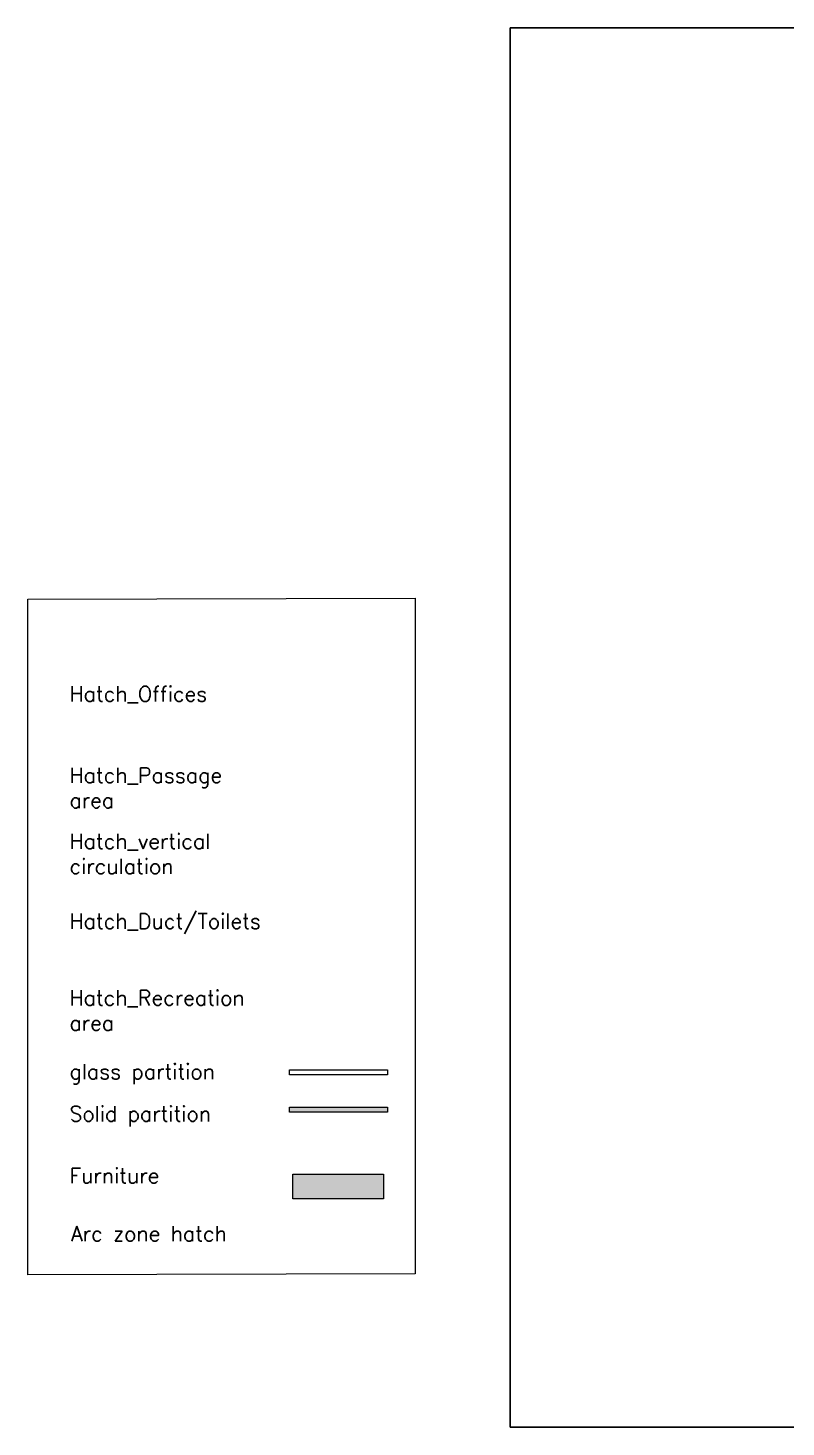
# Model space of a CAD drawing. Header units: millimetres. Extents: x -122165 to 59500, y -31598 to 53500.
# Drawn here: x -40176 to -2497, y -16000 to 53500 of the extents above; entities that cross this region are included whole.
import ezdxf

# ---------------------------------------------------------------- set-up
doc = ezdxf.new("R2010")
doc.units = ezdxf.units.MM
doc.header["$MEASUREMENT"] = 0
for name, color, linetype, lineweight in [('A-ANNO-TEXT', 7, 'Continuous', 9), ('I_Full_Ht_Glass_Partition', 150, 'Continuous', 15), ('I_Full_Ht_Solid_Partition', 34, 'Continuous', 15), ('I_FUR', 7, 'Continuous', 18), ('I_FUR_Hatch', 254, 'Continuous', 18)]:
    doc.layers.add(name, color=color, linetype=linetype, lineweight=lineweight)
doc.styles.add('MSA_Standard', font='romans.shx')

# ---------------------------------------------------------------- blocks, each defined once
blk = doc.blocks.new('ARC')
at = {"layer": 'Defpoints', "elevation": 0}
blk.add_lwpolyline([(59500, 53500), (-16206, 53500), (-16206, -16000), (59500, -16000)], close=True, dxfattribs=at)

msp = doc.modelspace()

# ---------------------------------------------------------------- hatches: boundary and pattern name
at = {"layer": 'I_Full_Ht_Solid_Partition'}
h = msp.add_hatch(color=256, dxfattribs=at)
h.dxf.hatch_style = 1
h.paths.add_polyline_path([(-27175, -104), (-22302, -104), (-22302, -365), (-27175, -365)])
at = {"layer": 'I_FUR_Hatch', "true_color": 0xe5e5e6}
h = msp.add_hatch(color=254, dxfattribs=at)
h.dxf.hatch_style = 1
h.paths.add_polyline_path([(-27005, -3437), (-22500, -3437), (-22500, -4658), (-27005, -4658)])

# ---------------------------------------------------------------- linework, layer by layer
at = {"layer": 'I_Full_Ht_Glass_Partition', "elevation": 0}
msp.add_lwpolyline([(-27175, 1749), (-22302, 1749), (-22302, 1488), (-27175, 1488)], close=True, dxfattribs=at)
at = {"layer": 'I_Full_Ht_Solid_Partition', "elevation": 0}
msp.add_lwpolyline([(-27175, -104), (-22302, -104), (-22302, -365), (-27175, -365)], close=True, dxfattribs=at)
at = {"layer": 'I_FUR'}
msp.add_lwpolyline([(-40176, 25123), (-20933, 25173), (-20933, -8391), (-40176, -8441)], close=True, dxfattribs=at)
at = {"layer": 'I_FUR_Hatch', "color": 254, "true_color": 0xe5e5e6}
msp.add_lwpolyline([(-27005, -3437), (-22500, -3437), (-22500, -4658), (-27005, -4658)], close=True, dxfattribs=at)

# ---------------------------------------------------------------- block references
msp.add_blockref('ARC', (0, 0))

# ---------------------------------------------------------------- texts
at = {"layer": 'A-ANNO-TEXT', "color": 0, "char_height": 750, "attachment_point": 1, "style": 'MSA_Standard'}
for s, width, insert in [('Hatch_Offices', 34.2, (-38113, 20795, 0)), ('Hatch_Passage area', 34.2, (-38113, 16751, 0)), ('Hatch_vertical circulation', 34.2, (-38113, 13473, 0)), ('Hatch_Duct/Toilets', 34.2, (-38113, 9504, 0)), ('Hatch_Recreation area', 36.81, (-38115, 5694)), ('glass partition', 9662.64, (-38113, 2032, 0)), ('Solid partition', 11142.05, (-38113, -66, 0)), ('Furniture', 11142.05, (-38113, -3144, 0)), ('Arc zone hatch', 11142.05, (-38034, -6023, 0))]:
    msp.add_mtext_dynamic_manual_height_columns(s, width=width, gutter_width=1, heights=[0], dxfattribs=dict(at, insert=insert))

doc.saveas('drawing.dxf')
